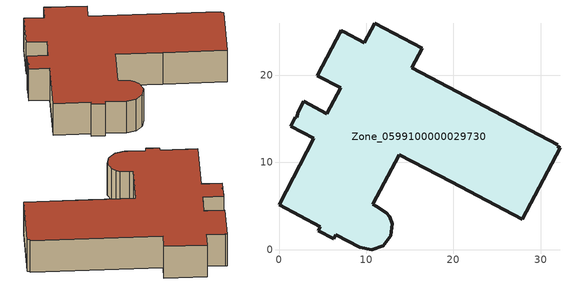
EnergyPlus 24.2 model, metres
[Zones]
Zone_0599100000029730
 floor ground (C_G): 7.42,25 9.8,23.75 10.96,25.96 16.42,23.08 15.25,20.88 32,12.05 31.9,11.85 32.23,11.67 27.91,3.48 19.78,7.77 13.77,10.91 10.76,5.22 11.17,5 12.33,4.23 12.68,3.77 12.97,2.98 12.83,1.58 11.98,0.47 10.66,0 9.27,0.27 6.53,1.71 6.29,1.25 4.51,2.19 4.75,2.65 0,5.17 3.99,12.76 1.36,14.17 1.89,15.2 2.03,15.17 2.2,15.79 2.83,17.01 5.5,15.6 7.07,18.57 4.41,19.96 7.13,25.15 7.31,25.05 7.36,24.89 z4.19
 wall outside (C_F): 1.89,15.2 1.36,14.17 3.99,12.76 0,5.17 4.75,2.65 4.51,2.19 6.29,1.25 6.53,1.71 9.27,0.27 10.66,0 11.98,0.47 12.83,1.58 12.97,2.98 12.68,3.77 12.33,4.23 11.17,5 10.76,5.22 13.77,10.91 19.78,7.77 27.91,3.48 32.23,11.67 31.9,11.85 32,12.05 15.25,20.88 16.42,23.08 10.96,25.96 9.8,23.75 7.42,25 7.36,24.89 7.31,25.05 7.13,25.15 4.41,19.96 7.07,18.57 5.5,15.6 2.83,17.01 2.2,15.79 2.03,15.17 1.89,15.2 z4.19:9.71
 roof outside (C_R): 7.36,24.89 7.31,25.05 7.13,25.15 4.41,19.96 7.07,18.57 5.5,15.6 2.83,17.01 2.2,15.79 2.03,15.17 1.89,15.2 1.36,14.17 3.99,12.76 0,5.17 4.75,2.65 4.51,2.19 6.29,1.25 6.53,1.71 9.27,0.27 10.66,0 11.98,0.47 12.83,1.58 12.97,2.98 12.68,3.77 12.33,4.23 11.17,5 10.76,5.22 13.77,10.91 19.78,7.77 27.91,3.48 32.23,11.67 31.9,11.85 32,12.05 15.25,20.88 16.42,23.08 10.96,25.96 9.8,23.75 7.42,25 z9.71
[BUILDING]
Pand.0599100000029730: North Axis=0; Terrain=City; Loads Convergence Tolerance Value=0.04; Temperature Convergence Tolerance Value=0.4; Solar Distribution=FullExterior; Maximum Number of Warmup Days=25; Minimum Number of Warmup Days=1
[Site:Location]
Rotterdam.The.Hague.AP_ZH_NLD Design_Conditions: Latitude=51.96; Longitude=4.45; Time Zone=1; Elevation=-4.5
[SITE:GROUNDTEMPERATURE:BUILDINGSURFACE]
18, 18, 18, 18, 18, 18, 18, 18, 18, 18, 18, 18
[MATERIAL] Thermal Absorptance=0.9; Solar Absorptance=0.7; Visible Absorptance=0.7
Name | Roughness | Thickness | Conductivity | Density | Specific Heat
G.D.1975-1991 | MediumSmooth | 0.15 | 0.288461 | 540 | 1210
F.D.1975-1991 | Rough | 0.3 | 0.230769 | 1920 | 840
R.D.1975-1991 | MediumRough | 0.2 | 0.153846 | 1500 | 1000
[CONSTRUCTION]
C_G: G.D.1975-1991
C_F: F.D.1975-1991
C_R: R.D.1975-1991
[ZONE]
Zone_0599100000029730: Type=1; Multiplier=1; Ceiling Height=Autocalculate; Volume=Autocalculate; Floor Area=autocalculate; Part of Total Floor Area=Yes
[ZONEINFILTRATION:DESIGNFLOWRATE]
Infil_Zone_0599100000029730: Zone or ZoneList or Space or SpaceList=Zone_0599100000029730; Schedule=AlwaysOn; Design Flow Rate Calculation Method=Flow/Area; Flow Rate per Floor Area=0.0042; Constant Term Coefficient=1; Temperature Term Coefficient=0; Velocity Term Coefficient=0; Velocity Squared Term Coefficient=0
[HVACTEMPLATE:ZONE:IDEALLOADSAIRSYSTEM]
Zone_0599100000029730: Maximum Heating Supply Air Temperature=50; Minimum Cooling Supply Air Temperature=13; Maximum Heating Supply Air Humidity Ratio=0.0156; Minimum Cooling Supply Air Humidity Ratio=0.0077; Heating Limit=NoLimit; Cooling Limit=NoLimit; Dehumidification Control Type=ConstantSensibleHeatRatio; Cooling Sensible Heat Ratio=0.7; Dehumidification Setpoint=60; Humidification Control Type=None; Humidification Setpoint=30; Outdoor Air Method=None; Outdoor Air Flow Rate per Person=0.00944; Outdoor Air Flow Rate per Zone Floor Area=0; Outdoor Air Flow Rate per Zone=0; Demand Controlled Ventilation Type=None; Outdoor Air Economizer Type=NoEconomizer; Heat Recovery Type=None; Sensible Heat Recovery Effectiveness=0.7; Latent Heat Recovery Effectiveness=0.65
[ZONECONTROL:THERMOSTAT]
ThermostatControl_Zone_0599100000029730: Zone or ZoneList=Zone_0599100000029730; Control Type Schedule=DualSetpointControlType; Control 1=Thermostat_Zone_0599100000029730; Temperature Difference Between Cutout And Setpoint=0
[THERMOSTATSETPOINT:DUALSETPOINT]
Thermostat_Zone_0599100000029730: Heating Setpoint Temperature Schedule=HeatingSetpoint_Zone_0599100000029730; Cooling Setpoint Temperature Schedule=CoolingSetpoint_Zone_0599100000029730
[SCHEDULE:COMPACT]
HeatingSetpoint_Zone_0599100000029730: Through: 12/31, For: AllDays, Until: 24:00, 21
CoolingSetpoint_Zone_0599100000029730: Through: 12/31, For: AllDays, Until: 24:00, 24
DualSetpointControlType: Through: 12/31, For: AllDays, Until: 24:00, 4
AlwaysOn: Through: 12/31, For: AllDays, Until: 24:00, 1
